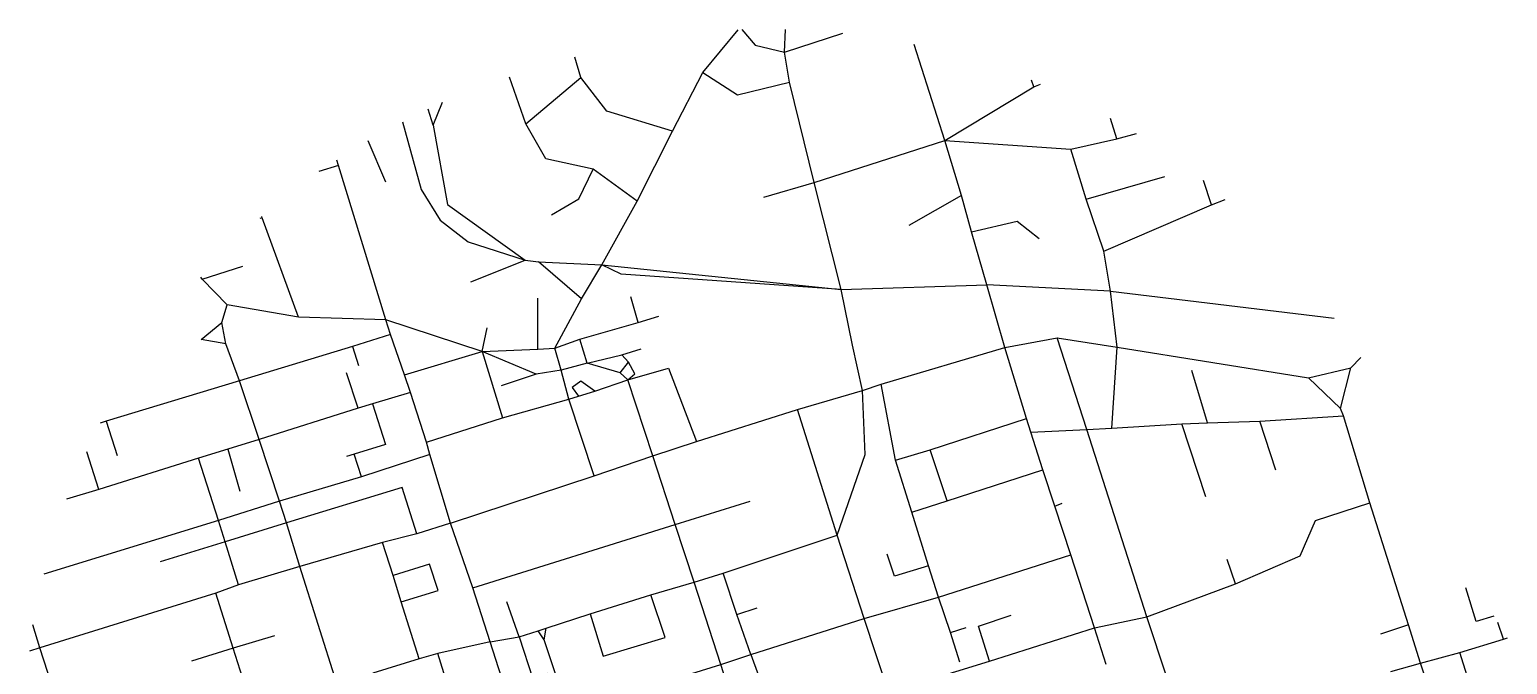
# Model space of a CAD drawing. Header units: metres. Extents: x 629401 to 631741, y 4834633 to 4837220.
# Drawn here: x 629449 to 631571, y 4836308 to 4837220 of the extents above; entities that cross this region are included whole.
import ezdxf

# ---------------------------------------------------------------- set-up
doc = ezdxf.new("R2010")
doc.units = ezdxf.units.M

msp = doc.modelspace()

# ---------------------------------------------------------------- linework, layer by layer
at = {"layer": 'ROADS'}
for points in [[(630415.3, 4837158.5), (630466.4, 4837219.6)], [(630471.2, 4837219.9), (630490.8, 4837197.7), (630532.9, 4837187.8)], [(630532.9, 4837187.8), (630534.1, 4837220)], [(630532.9, 4837187.8), (630616.4, 4837214.9)], [(630763, 4837060.8), (630718.9, 4837198.6)], [(630240.4, 4837151), (630231.4, 4837180.4)], [(630539.8, 4837144.7), (630532.9, 4837187.8)], [(630161, 4837084.6), (630137.6, 4837151.6)], [(630161, 4837084.6), (630240.4, 4837151)], [(630372.1, 4837073.9), (630277.4, 4837102.7), (630240.4, 4837151)], [(630372.1, 4837073.9), (630415.3, 4837158.5)], [(630415.3, 4837158.5), (630465.3, 4837126.1), (630539.8, 4837144.7)], [(630575.4, 4837000.6), (630539.8, 4837144.7)], [(630763, 4837060.8), (630890.7, 4837137.8)], [(630890.7, 4837137.8), (630887.5, 4837147.4)], [(630890.7, 4837137.8), (630900.3, 4837141.6)], [(630028, 4837082.7), (630041.7, 4837115.7)], [(629984.1, 4837087.4), (630010.9, 4836990.4), (630038.3, 4836946.3), (630078.3, 4836915.3), (630160.1, 4836888.7)], [(630028, 4837082.7), (630021.1, 4837105.7)], [(631009.8, 4837062.9), (631000.7, 4837092.2)], [(630028, 4837082.7), (630048.7, 4836968.6), (630160.1, 4836888.7)], [(630257.7, 4837019.7), (630189.9, 4837034.6), (630161, 4837084.6)], [(630320.9, 4836973.8), (630372.1, 4837073.9)], [(631009.8, 4837062.9), (631038.1, 4837070.9)], [(629934.3, 4837060.5), (629959.5, 4837001.4)], [(630575.4, 4837000.6), (630763, 4837060.8)], [(630786.9, 4836981.9), (630763, 4837060.8)], [(630763, 4837060.8), (630943.9, 4837048.2)], [(630943.9, 4837048.2), (631009.8, 4837062.9)], [(630965.8, 4836976.6), (630943.9, 4837048.2)], [(629892.2, 4837025), (629863.8, 4837016)], [(629892.2, 4837025), (629889.6, 4837032.5)], [(629960.2, 4836803.4), (629892.2, 4837025)], [(630198.1, 4836954.2), (630237.3, 4836977), (630257.7, 4837019.7)], [(630320.9, 4836973.8), (630257.7, 4837019.7)], [(630965.8, 4836976.6), (631079, 4837009)], [(631145.8, 4836968.5), (631134.5, 4837003.1)], [(630503.1, 4836979.2), (630575.4, 4837000.6)], [(630613.9, 4836846.8), (630575.4, 4837000.6)], [(630786.9, 4836981.9), (630711.5, 4836938.5)], [(630801.5, 4836929.6), (630786.9, 4836981.9)], [(630270.4, 4836882.3), (630320.9, 4836973.8)], [(630991.4, 4836901.6), (630965.8, 4836976.6)], [(630991.4, 4836901.6), (631145.8, 4836968.5)], [(631145.8, 4836968.5), (631165.6, 4836976.1)], [(629782.4, 4836949.9), (629779.2, 4836948.9)], [(629782.4, 4836949.9), (629781.9, 4836951.4)], [(629834.7, 4836807), (629782.4, 4836949.9)], [(630801.5, 4836929.6), (630866.7, 4836944.7), (630898.3, 4836920.1)], [(630823.1, 4836853.5), (630801.5, 4836929.6)], [(631000.7, 4836844.3), (630991.4, 4836901.6)], [(629696.4, 4836861.8), (629755, 4836880.3)], [(630082.3, 4836857.9), (630160.1, 4836888.7)], [(630160.1, 4836888.7), (630179.6, 4836886.7)], [(630241.1, 4836833.2), (630179.6, 4836886.7)], [(630179.6, 4836886.7), (630270.4, 4836882.3)], [(630241.1, 4836833.2), (630270.4, 4836882.3)], [(630613.9, 4836846.8), (630298, 4836868.8), (630270.4, 4836882.3)], [(630270.4, 4836882.3), (630613.9, 4836846.8)], [(629696.4, 4836861.8), (629694.7, 4836864.4)], [(629732.4, 4836824.8), (629696.4, 4836861.8)], [(630178.5, 4836761), (630178.7, 4836834.5)], [(630202.7, 4836762.7), (630241.1, 4836833.2)], [(630322.6, 4836799.2), (630312.1, 4836836.3)], [(630613.9, 4836846.8), (630823.1, 4836853.5)], [(630630.2, 4836767), (630613.9, 4836846.8)], [(630849.1, 4836763.5), (630823.1, 4836853.5)], [(631000.7, 4836844.3), (630823.1, 4836853.5)], [(631010.3, 4836763.9), (631000.7, 4836844.3)], [(631000.7, 4836844.3), (631322.2, 4836805.7)], [(629724.7, 4836799.6), (629732.4, 4836824.8)], [(629834.7, 4836807), (629732.4, 4836824.8)], [(629730.6, 4836769), (629695.1, 4836775.1), (629724.7, 4836799.6)], [(629730.6, 4836769), (629724.7, 4836799.6)], [(629960.2, 4836803.4), (629834.7, 4836807)], [(630098.7, 4836757.9), (629960.2, 4836803.4)], [(629967.1, 4836782.3), (629960.2, 4836803.4)], [(630098.7, 4836757.9), (630105.6, 4836791.6)], [(630238.8, 4836775.3), (630322.6, 4836799.2)], [(630322.6, 4836799.2), (630352, 4836808.3)], [(629750.1, 4836715.7), (629730.6, 4836769)], [(629967.1, 4836782.3), (629912.3, 4836765)], [(629986.9, 4836724.4), (629967.1, 4836782.3)], [(630202.7, 4836762.7), (630238.8, 4836775.3)], [(630249.5, 4836740.8), (630238.8, 4836775.3)], [(630849.1, 4836763.5), (630924.2, 4836777.4)], [(630967, 4836645.9), (630924.2, 4836777.4)], [(630924.2, 4836777.4), (631010.3, 4836763.9)], [(629912.3, 4836765), (629750.1, 4836715.7)], [(629912.3, 4836765), (629921.1, 4836737.9)], [(629986.9, 4836724.4), (630098.7, 4836757.9)], [(630098.7, 4836757.9), (630178.5, 4836761)], [(630098.7, 4836757.9), (630127.7, 4836662.6)], [(630175.9, 4836725.2), (630098.7, 4836757.9)], [(630178.5, 4836761), (630202.7, 4836762.7)], [(630212.2, 4836730.8), (630202.7, 4836762.7)], [(630249.5, 4836740.8), (630298.9, 4836753.1)], [(630298.9, 4836753.1), (630326.9, 4836761.5)], [(630308.6, 4836742.6), (630298.9, 4836753.1)], [(630644.5, 4836702), (630630.2, 4836767)], [(630671.6, 4836710.8), (630849.1, 4836763.5)], [(630880.2, 4836661.8), (630849.1, 4836763.5)], [(631002.8, 4836647.9), (631010.3, 4836763.9)], [(631010.3, 4836763.9), (631285.1, 4836719.9)], [(631346.2, 4836734.5), (631360.4, 4836749.2)], [(629920.4, 4836676.4), (629903.6, 4836726.9)], [(630212.2, 4836730.8), (630175.9, 4836725.2)], [(630249.5, 4836740.8), (630212.2, 4836730.8)], [(630223.1, 4836689.5), (630212.2, 4836730.8)], [(630296.8, 4836726.9), (630249.5, 4836740.8)], [(630296.8, 4836726.9), (630308.6, 4836742.6)], [(630307.6, 4836717.2), (630296.8, 4836726.9)], [(630307.6, 4836717.2), (630318, 4836725.7), (630308.6, 4836742.6)], [(630307.6, 4836717.2), (630366.1, 4836733.8), (630406.4, 4836628.5)], [(631140.4, 4836655.4), (631117.7, 4836730.6)], [(631285.1, 4836719.9), (631346.2, 4836734.5)], [(631331.4, 4836675.7), (631346.2, 4836734.5)], [(629750.1, 4836715.7), (629558.3, 4836657.6)], [(629778.2, 4836631.4), (629750.1, 4836715.7)], [(629995.4, 4836699.1), (629986.9, 4836724.4)], [(630175.9, 4836725.2), (630125.6, 4836708.4)], [(630260.1, 4836701), (630240.1, 4836715.2), (630228, 4836705.9), (630237.1, 4836693.8)], [(630260.1, 4836701), (630307.6, 4836717.2)], [(630343.6, 4836607.8), (630307.6, 4836717.2)], [(630644.5, 4836702), (630671.6, 4836710.8)], [(630691.9, 4836601.7), (630671.6, 4836710.8)], [(631331.4, 4836675.7), (631285.1, 4836719.9)], [(629995.4, 4836699.1), (629941, 4836682.8)], [(630018.4, 4836627.7), (629995.4, 4836699.1)], [(630127.7, 4836662.6), (630223.1, 4836689.5)], [(630223.1, 4836689.5), (630237.1, 4836693.8)], [(630259.5, 4836579.3), (630223.1, 4836689.5)], [(630237.1, 4836693.8), (630260.1, 4836701)], [(630551.5, 4836674.6), (630644.5, 4836702)], [(630608.3, 4836493.9), (630648.6, 4836610), (630644.5, 4836702)], [(629920.4, 4836676.4), (629778.2, 4836631.4)], [(629941, 4836682.8), (629959.6, 4836624), (629914.5, 4836610.2)], [(629941, 4836682.8), (629920.4, 4836676.4)], [(630018.4, 4836627.7), (630127.7, 4836662.6)], [(630406.4, 4836628.5), (630551.5, 4836674.6)], [(630608.3, 4836493.9), (630551.5, 4836674.6)], [(631215.3, 4836657.8), (631335.6, 4836665.6)], [(631335.6, 4836665.6), (631331.4, 4836675.7)], [(631373.4, 4836540.4), (631335.6, 4836665.6)], [(629558.3, 4836657.6), (629549.9, 4836654.9)], [(629558.3, 4836657.6), (629574.1, 4836608.4)], [(630741.9, 4836616.7), (630880.2, 4836661.8)], [(630886.6, 4836641.8), (630880.2, 4836661.8)], [(630886.6, 4836641.8), (630967, 4836645.9)], [(630903.8, 4836587.8), (630886.6, 4836641.8)], [(630967, 4836645.9), (631002.8, 4836647.9)], [(631053.1, 4836376.9), (630967, 4836645.9)], [(631002.8, 4836647.9), (631103.2, 4836654)], [(631103.2, 4836654), (631140.4, 4836655.4)], [(631137.6, 4836548.9), (631103.2, 4836654)], [(631140.4, 4836655.4), (631215.3, 4836657.8)], [(631238.2, 4836587.6), (631215.3, 4836657.8)], [(629778.2, 4836631.4), (629733.4, 4836617.6)], [(629807.5, 4836542.7), (629778.2, 4836631.4)], [(630023.5, 4836609.9), (630018.4, 4836627.7)], [(630343.6, 4836607.8), (630406.4, 4836628.5)], [(629547.9, 4836559.5), (629530.7, 4836613.9)], [(629690.9, 4836604.6), (629547.9, 4836559.5)], [(629733.4, 4836617.6), (629690.9, 4836604.6)], [(629720, 4836515.3), (629690.9, 4836604.6)], [(629733.4, 4836617.6), (629750.3, 4836557.4)], [(629914.5, 4836610.2), (629903.6, 4836607)], [(629925, 4836577.6), (629914.5, 4836610.2)], [(630023.5, 4836609.9), (629925, 4836577.6)], [(630052.9, 4836511.1), (630023.5, 4836609.9)], [(630259.5, 4836579.3), (630343.6, 4836607.8)], [(630375.9, 4836509.2), (630343.6, 4836607.8)], [(630691.9, 4836601.7), (630741.9, 4836616.7)], [(630715.5, 4836526.9), (630691.9, 4836601.7)], [(630766.1, 4836543.2), (630741.9, 4836616.7)], [(629925, 4836577.6), (629807.5, 4836542.7)], [(630052.9, 4836511.1), (630259.5, 4836579.3)], [(630766.1, 4836543.2), (630903.8, 4836587.8)], [(630920.8, 4836535.9), (630903.8, 4836587.8)], [(629547.9, 4836559.5), (629501.7, 4836545.6)], [(630004.8, 4836496.2), (629983.4, 4836562.5), (629817.4, 4836511.9)], [(629807.5, 4836542.7), (629720, 4836515.3)], [(629817.4, 4836511.9), (629807.5, 4836542.7)], [(630375.9, 4836509.2), (630483.6, 4836542.8)], [(630715.5, 4836526.9), (630766.1, 4836543.2)], [(630920.8, 4836535.9), (630931.7, 4836539.9)], [(630943.7, 4836465.9), (630920.8, 4836535.9)], [(631180.2, 4836424), (631273.3, 4836464.6), (631295.1, 4836515.2), (631373.4, 4836540.4)], [(631429.1, 4836365.4), (631373.4, 4836540.4)], [(629720, 4836515.3), (629469, 4836437.9)], [(629729.3, 4836484.4), (629720, 4836515.3)], [(630739.4, 4836449.8), (630715.5, 4836526.9)], [(629817.4, 4836511.9), (629729.3, 4836484.4)], [(629836.9, 4836449), (629817.4, 4836511.9)], [(630004.8, 4836496.2), (629955.2, 4836483.7)], [(630052.9, 4836511.1), (630004.8, 4836496.2)], [(630085.3, 4836418.6), (630052.9, 4836511.1)], [(630085.3, 4836418.6), (630375.9, 4836509.2)], [(630402.8, 4836426.6), (630375.9, 4836509.2)], [(630444.4, 4836439.4), (630608.3, 4836493.9)], [(630647.2, 4836374.6), (630608.3, 4836493.9)], [(629729.3, 4836484.4), (629636.1, 4836455.9)], [(629748.8, 4836422.5), (629729.3, 4836484.4)], [(629955.2, 4836483.7), (629836.9, 4836449)], [(629970.9, 4836436.3), (629955.2, 4836483.7)], [(629982.4, 4836398.1), (630035.3, 4836414.8), (630022.9, 4836452.5), (629970.9, 4836436.3)], [(630739.4, 4836449.8), (630690.6, 4836435), (630680.1, 4836466.9)], [(630754.1, 4836404.8), (630943.7, 4836465.9)], [(630978, 4836360.8), (630943.7, 4836465.9)], [(631180.2, 4836424), (631168.5, 4836459.2)], [(629836.9, 4836449), (629748.8, 4836422.5)], [(629889.5, 4836282.4), (629836.9, 4836449)], [(629982.4, 4836398.1), (629970.9, 4836436.3)], [(630402.8, 4836426.6), (630444.4, 4836439.4)], [(630464.3, 4836380.1), (630444.4, 4836439.4)], [(630754.1, 4836404.8), (630739.4, 4836449.8)], [(629716, 4836410.8), (629463.3, 4836332.3)], [(629748.8, 4836422.5), (629716, 4836410.8)], [(629740.7, 4836331.6), (629716, 4836410.8)], [(630109.8, 4836341), (630085.3, 4836418.6)], [(630253.6, 4836380.9), (630272.5, 4836320.2), (630361.2, 4836347.2), (630340.6, 4836408.3)], [(630253.6, 4836380.9), (630340.6, 4836408.3)], [(630340.6, 4836408.3), (630402.8, 4836426.6)], [(630441.1, 4836308.5), (630402.8, 4836426.6)], [(631053.1, 4836376.9), (631180.2, 4836424)], [(631551.6, 4836377.6), (631526, 4836370.1), (631511.1, 4836418.4)], [(630007.9, 4836316.6), (629982.4, 4836398.1)], [(630151.6, 4836348.1), (630134.1, 4836398.4)], [(630464.3, 4836380.1), (630493.5, 4836389.5)], [(630647.2, 4836374.6), (630754.1, 4836404.8)], [(630771, 4836354.5), (630754.1, 4836404.8)], [(629463.3, 4836332.3), (629453.1, 4836365.5)], [(630190.2, 4836360.5), (630253.6, 4836380.9)], [(630484.5, 4836322.6), (630464.3, 4836380.1)], [(630484.5, 4836322.6), (630647.2, 4836374.6)], [(630682, 4836268.7), (630647.2, 4836374.6)], [(630827.2, 4836313.2), (630811.4, 4836363.6), (630858.3, 4836379.2)], [(630978, 4836360.8), (631053.1, 4836376.9)], [(631110.3, 4836203.4), (631053.1, 4836376.9)], [(631429.1, 4836365.4), (631388.6, 4836351.7)], [(631446.1, 4836310.4), (631429.1, 4836365.4)], [(631565.3, 4836344.7), (631557.3, 4836368.5)], [(629800.1, 4836349.5), (629740.7, 4836331.6)], [(630109.8, 4836341), (630151.6, 4836348.1)], [(630151.6, 4836348.1), (630178.9, 4836356.8)], [(630151.6, 4836348.1), (630171.4, 4836287.9), (630192.3, 4836295.8)], [(630178.9, 4836356.8), (630190.2, 4836360.5)], [(630187.6, 4836343.7), (630178.9, 4836356.8)], [(630187.6, 4836343.7), (630190.2, 4836360.5)], [(630771, 4836354.5), (630793.5, 4836361.5)], [(630784.5, 4836311.7), (630771, 4836354.5)], [(630827.2, 4836313.2), (630978, 4836360.8)], [(630994.7, 4836308.4), (630978, 4836360.8)], [(631502.6, 4836325.7), (631565.3, 4836344.7)], [(631565.3, 4836344.7), (631571, 4836346.6)], [(629463.3, 4836332.3), (629448.5, 4836327.7)], [(629515.9, 4836170), (629463.3, 4836332.3)], [(629740.7, 4836331.6), (629681.2, 4836312.9)], [(629767.7, 4836247.6), (629740.7, 4836331.6)], [(630034.7, 4836324.2), (630007.9, 4836316.6)], [(630109.8, 4836341), (630034.7, 4836324.2)], [(630060.9, 4836241.1), (630034.7, 4836324.2)], [(630134.5, 4836264.7), (630109.8, 4836341)], [(630203.8, 4836294.8), (630187.6, 4836343.7)], [(631446.1, 4836310.4), (631502.6, 4836325.7)], [(631518.4, 4836275.5), (631502.6, 4836325.7)], [(630007.9, 4836316.6), (629941.7, 4836296.1)], [(630231.8, 4836243.2), (630441.1, 4836308.5)], [(630441.1, 4836308.5), (630484.5, 4836322.6)], [(630475.8, 4836200.1), (630441.1, 4836308.5)], [(630484.5, 4836322.6), (630504.5, 4836267.9), (630568.4, 4836288.4)], [(630682, 4836268.7), (630827.2, 4836313.2)], [(631403.6, 4836298.3), (631446.1, 4836310.4)], [(631479.1, 4836209.6), (631446.1, 4836310.4)]]:
    msp.add_lwpolyline(points, dxfattribs=at)

doc.saveas('drawing.dxf')
